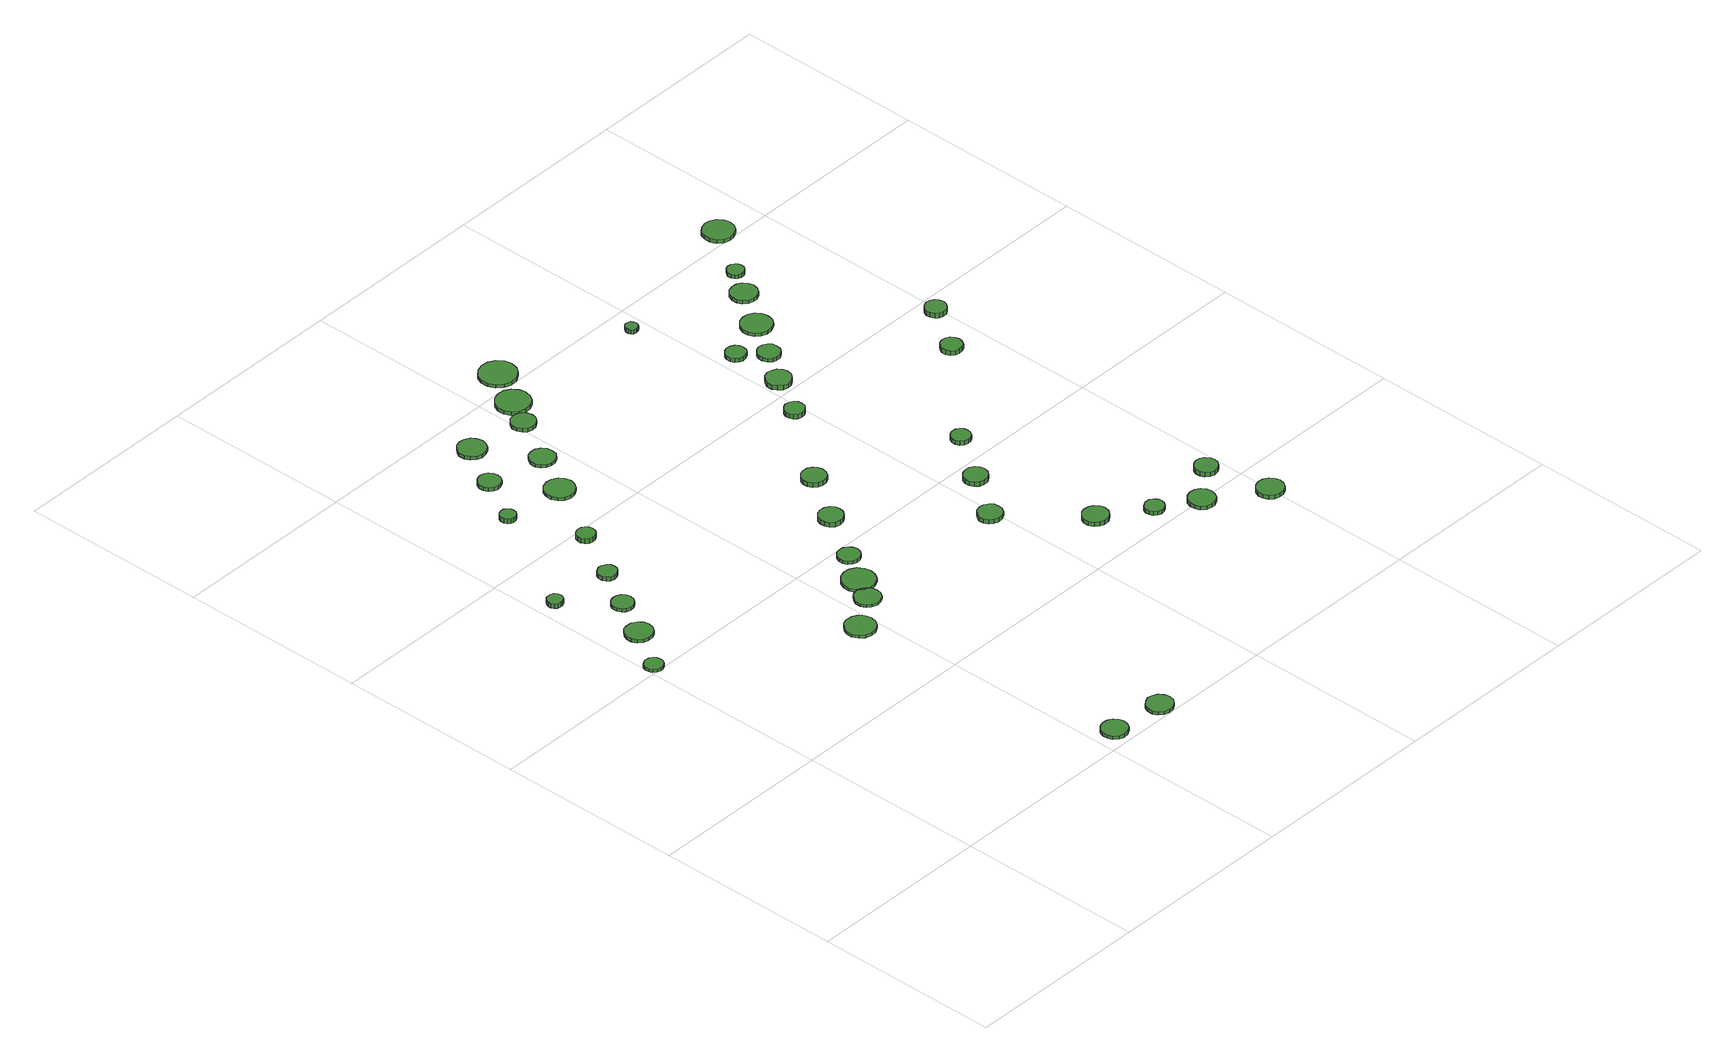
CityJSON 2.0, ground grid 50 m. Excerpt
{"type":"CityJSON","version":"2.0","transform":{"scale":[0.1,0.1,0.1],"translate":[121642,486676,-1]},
"CityObjects":{
"tree1":{"type":"SolitaryVegetationObject","attributes":{"function":"something"},"geometry":[{"type":"MultiSurface","lod":"1","boundaries":[[[0,1,2,3,4,5,6,7,8,9,10,11,12,13,14]],[[15,16,17,18,19,20,21,22,23,24,25,26,27,28,29]],[[0,29,28,1]],[[1,28,27,2]],[[2,27,26,3]],[[3,26,25,4]],[[4,25,24,5]],[[5,24,23,6]],[[6,23,22,7]],[[7,22,21,8]],[[8,21,20,9]],[[9,20,19,10]],[[10,19,18,11]],[[11,18,17,12]],[[12,17,16,13]],[[13,16,15,14]],[[14,15,29,0]]]}]},
"tree2":{"type":"SolitaryVegetationObject","attributes":{"function":"something"},"geometry":[{"type":"MultiSurface","lod":"1","boundaries":[[[30,31,32,33,34,35,36,37,38,39,40,41,42,43,44]],[[45,46,47,48,49,50,51,52,53,54,55,56,57,58,59]],[[30,59,58,31]],[[31,58,57,32]],[[32,57,56,33]],[[33,56,55,34]],[[34,55,54,35]],[[35,54,53,36]],[[36,53,52,37]],[[37,52,51,38]],[[38,51,50,39]],[[39,50,49,40]],[[40,49,48,41]],[[41,48,47,42]],[[42,47,46,43]],[[43,46,45,44]],[[44,45,59,30]]]}]},
"tree3":{"type":"SolitaryVegetationObject","attributes":{"function":"something"},"geometry":[{"type":"MultiSurface","lod":"1","boundaries":[[[60,61,62,63,64,65,66,67,68,69,70,71,72,73,74]],[[75,76,77,78,79,80,81,82,83,84,85,86,87,88,89]],[[60,89,88,61]],[[61,88,87,62]],[[62,87,86,63]],[[63,86,85,64]],[[64,85,84,65]],[[65,84,83,66]],[[66,83,82,67]],[[67,82,81,68]],[[68,81,80,69]],[[69,80,79,70]],[[70,79,78,71]],[[71,78,77,72]],[[72,77,76,73]],[[73,76,75,74]],[[74,75,89,60]]]}]},
"tree4":{"type":"SolitaryVegetationObject","attributes":{"function":"something"},"geometry":[{"type":"MultiSurface","lod":"1","boundaries":[[[90,91,92,93,94,95,96,97,98,99,100,101,102,103,104]],[[105,106,107,108,109,110,111,112,113,114,115,116,117,118,119]],[[90,119,118,91]],[[91,118,117,92]],[[92,117,116,93]],[[93,116,115,94]],[[94,115,114,95]],[[95,114,113,96]],[[96,113,112,97]],[[97,112,111,98]],[[98,111,110,99]],[[99,110,109,100]],[[100,109,108,101]],[[101,108,107,102]],[[102,107,106,103]],[[103,106,105,104]],[[104,105,119,90]]]}]},
"tree5":{"type":"SolitaryVegetationObject","attributes":{"function":"something"},"geometry":[{"type":"MultiSurface","lod":"1","boundaries":[[[120,121,122,123,124,125,126,127,128,129,130,131,132,133,134]],[[135,136,137,138,139,140,141,142,143,144,145,146,147,148,149]],[[120,149,148,121]],[[121,148,147,122]],[[122,147,146,123]],[[123,146,145,124]],[[124,145,144,125]],[[125,144,143,126]],[[126,143,142,127]],[[127,142,141,128]],[[128,141,140,129]],[[129,140,139,130]],[[130,139,138,131]],[[131,138,137,132]],[[132,137,136,133]],[[133,136,135,134]],[[134,135,149,120]]]}]},
"tree6":{"type":"SolitaryVegetationObject","attributes":{"function":"something"},"geometry":[{"type":"MultiSurface","lod":"1","boundaries":[[[150,151,152,153,154,155,156,157,158,159,160,161,162,163,164]],[[165,166,167,168,169,170,171,172,173,174,175,176,177,178,179]],[[150,179,178,151]],[[151,178,177,152]],[[152,177,176,153]],[[153,176,175,154]],[[154,175,174,155]],[[155,174,173,156]],[[156,173,172,157]],[[157,172,171,158]],[[158,171,170,159]],[[159,170,169,160]],[[160,169,168,161]],[[161,168,167,162]],[[162,167,166,163]],[[163,166,165,164]],[[164,165,179,150]]]}]},
"tree7":{"type":"SolitaryVegetationObject","attributes":{"function":"something"},"geometry":[{"type":"MultiSurface","lod":"1","boundaries":[[[180,181,182,183,184,185,186,187,188,189,190,191,192,193,194]],[[195,196,197,198,199,200,201,202,203,204,205,206,207,208,209]],[[180,209,208,181]],[[181,208,207,182]],[[182,207,206,183]],[[183,206,205,184]],[[184,205,204,185]],[[185,204,203,186]],[[186,203,202,187]],[[187,202,201,188]],[[188,201,200,189]],[[189,200,199,190]],[[190,199,198,191]],[[191,198,197,192]],[[192,197,196,193]],[[193,196,195,194]],[[194,195,209,180]]]}]},
"tree8":{"type":"SolitaryVegetationObject","attributes":{"function":"something"},"geometry":[{"type":"MultiSurface","lod":"1","boundaries":[[[210,211,212,213,214,215,216,217,218,219,220,221,222,223,224]],[[225,226,227,228,229,230,231,232,233,234,235,236,237,238,239]],[[210,239,238,211]],[[211,238,237,212]],[[212,237,236,213]],[[213,236,235,214]],[[214,235,234,215]],[[215,234,233,216]],[[216,233,232,217]],[[217,232,231,218]],[[218,231,230,219]],[[219,230,229,220]],[[220,229,228,221]],[[221,228,227,222]],[[222,227,226,223]],[[223,226,225,224]],[[224,225,239,210]]]}]},
"tree9":{"type":"SolitaryVegetationObject","attributes":{"function":"something"},"geometry":[{"type":"MultiSurface","lod":"1","boundaries":[[[240,241,242,243,244,245,246,247,248,249,250,251,252,253,254]],[[255,256,257,258,259,260,261,262,263,264,265,266,267,268,269]],[[240,269,268,241]],[[241,268,267,242]],[[242,267,266,243]],[[243,266,265,244]],[[244,265,264,245]],[[245,264,263,246]],[[246,263,262,247]],[[247,262,261,248]],[[248,261,260,249]],[[249,260,259,250]],[[250,259,258,251]],[[251,258,257,252]],[[252,257,256,253]],[[253,256,255,254]],[[254,255,269,240]]]}]},
"tree10":{"type":"SolitaryVegetationObject","attributes":{"function":"something"},"geometry":[{"type":"MultiSurface","lod":"1","boundaries":[[[270,271,272,273,274,275,276,277,278,279,280,281,282,283,284]],[[285,286,287,288,289,290,291,292,293,294,295,296,297,298,299]],[[270,299,298,271]],[[271,298,297,272]],[[272,297,296,273]],[[273,296,295,274]],[[274,295,294,275]],[[275,294,293,276]],[[276,293,292,277]],[[277,292,291,278]],[[278,291,290,279]],[[279,290,289,280]],[[280,289,288,281]],[[281,288,287,282]],[[282,287,286,283]],[[283,286,285,284]],[[284,285,299,270]]]}]},
"tree11":{"type":"SolitaryVegetationObject","attributes":{"function":"something"},"geometry":[{"type":"MultiSurface","lod":"1","boundaries":[[[300,301,302,303,304,305,306,307,308,309,310,311,312,313,314]],[[315,316,317,318,319,320,321,322,323,324,325,326,327,328,329]],[[300,329,328,301]],[[301,328,327,302]],[[302,327,326,303]],[[303,326,325,304]],[[304,325,324,305]],[[305,324,323,306]],[[306,323,322,307]],[[307,322,321,308]],[[308,321,320,309]],[[309,320,319,310]],[[310,319,318,311]],[[311,318,317,312]],[[312,317,316,313]],[[313,316,315,314]],[[314,315,329,300]]]}]},
"tree12":{"type":"SolitaryVegetationObject","attributes":{"function":"something"},"geometry":[{"type":"MultiSurface","lod":"1","boundaries":[[[330,331,332,333,334,335,336,337,338,339,340,341,342,343,344]],[[345,346,347,348,349,350,351,352,353,354,355,356,357,358,359]],[[330,359,358,331]],[[331,358,357,332]],[[332,357,356,333]],[[333,356,355,334]],[[334,355,354,335]],[[335,354,353,336]],[[336,353,352,337]],[[337,352,351,338]],[[338,351,350,339]],[[339,350,349,340]],[[340,349,348,341]],[[341,348,347,342]],[[342,347,346,343]],[[343,346,345,344]],[[344,345,359,330]]]}]},
"tree13":{"type":"SolitaryVegetationObject","attributes":{"function":"something"},"geometry":[{"type":"MultiSurface","lod":"1","boundaries":[[[360,361,362,363,364,365,366,367,368,369,370,371,372,373,374]],[[375,376,377,378,379,380,381,382,383,384,385,386,387,388,389]],[[360,389,388,361]],[[361,388,387,362]],[[362,387,386,363]],[[363,386,385,364]],[[364,385,384,365]],[[365,384,383,366]],[[366,383,382,367]],[[367,382,381,368]],[[368,381,380,369]],[[369,380,379,370]],[[370,379,378,371]],[[371,378,377,372]],[[372,377,376,373]],[[373,376,375,374]],[[374,375,389,360]]]}]},
"tree14":{"type":"SolitaryVegetationObject","attributes":{"function":"something"},"geometry":[{"type":"MultiSurface","lod":"1","boundaries":[[[390,391,392,393,394,395,396,397,398,399,400,401,402,403,404]],[[405,406,407,408,409,410,411,412,413,414,415,416,417,418,419]],[[390,419,418,391]],[[391,418,417,392]],[[392,417,416,393]],[[393,416,415,394]],[[394,415,414,395]],[[395,414,413,396]],[[396,413,412,397]],[[397,412,411,398]],[[398,411,410,399]],[[399,410,409,400]],[[400,409,408,401]],[[401,408,407,402]],[[402,407,406,403]],[[403,406,405,404]],[[404,405,419,390]]]}]},
"tree15":{"type":"SolitaryVegetationObject","attributes":{"function":"something"},"geometry":[{"type":"MultiSurface","lod":"1","boundaries":[[[420,421,422,423,424,425,426,427,428,429,430,431,432,433,434]],[[435,436,437,438,439,440,441,442,443,444,445,446,447,448,449]],[[420,449,448,421]],[[421,448,447,422]],[[422,447,446,423]],[[423,446,445,424]],[[424,445,444,425]],[[425,444,443,426]],[[426,443,442,427]],[[427,442,441,428]],[[428,441,440,429]],[[429,440,439,430]],[[430,439,438,431]],[[431,438,437,432]],[[432,437,436,433]],[[433,436,435,434]],[[434,435,449,420]]]}]},
"tree16":{"type":"SolitaryVegetationObject","attributes":{"function":"something"},"geometry":[{"type":"MultiSurface","lod":"1","boundaries":[[[450,451,452,453,454,455,456,457,458,459,460,461,462,463,464]],[[465,466,467,468,469,470,471,472,473,474,475,476,477,478,479]],[[450,479,478,451]],[[451,478,477,452]],[[452,477,476,453]],[[453,476,475,454]],[[454,475,474,455]],[[455,474,473,456]],[[456,473,472,457]],[[457,472,471,458]],[[458,471,470,459]],[[459,470,469,460]],[[460,469,468,461]],[[461,468,467,462]],[[462,467,466,463]],[[463,466,465,464]],[[464,465,479,450]]]}]},
"tree17":{"type":"SolitaryVegetationObject","attributes":{"function":"something"},"geometry":[{"type":"MultiSurface","lod":"1","boundaries":[[[480,481,482,483,484,485,486,487,488,489,490,491,492,493,494]],[[495,496,497,498,499,500,501,502,503,504,505,506,507,508,509]],[[480,509,508,481]],[[481,508,507,482]],[[482,507,506,483]],[[483,506,505,484]],[[484,505,504,485]],[[485,504,503,486]],[[486,503,502,487]],[[487,502,501,488]],[[488,501,500,489]],[[489,500,499,490]],[[490,499,498,491]],[[491,498,497,492]],[[492,497,496,493]],[[493,496,495,494]],[[494,495,509,480]]]}]},
"tree18":{"type":"SolitaryVegetationObject","attributes":{"function":"something"},"geometry":[{"type":"MultiSurface","lod":"1","boundaries":[[[510,511,512,513,514,515,516,517,518,519,520,521,522,523,524]],[[525,526,527,528,529,530,531,532,533,534,535,536,537,538,539]],[[510,539,538,511]],[[511,538,537,512]],[[512,537,536,513]],[[513,536,535,514]],[[514,535,534,515]],[[515,534,533,516]],[[516,533,532,517]],[[517,532,531,518]],[[518,531,530,519]],[[519,530,529,520]],[[520,529,528,521]],[[521,528,527,522]],[[522,527,526,523]],[[523,526,525,524]],[[524,525,539,510]]]}]},
"tree19":{"type":"SolitaryVegetationObject","attributes":{"function":"something"},"geometry":[{"type":"MultiSurface","lod":"1","boundaries":[[[540,541,542,543,544,545,546,547,548,549,550,551,552,553,554]],[[555,556,557,558,559,560,561,562,563,564,565,566,567,568,569]],[[540,569,568,541]],[[541,568,567,542]],[[542,567,566,543]],[[543,566,565,544]],[[544,565,564,545]],[[545,564,563,546]],[[546,563,562,547]],[[547,562,561,548]],[[548,561,560,549]],[[549,560,559,550]],[[550,559,558,551]],[[551,558,557,552]],[[552,557,556,553]],[[553,556,555,554]],[[554,555,569,540]]]}]},
"tree20":{"type":"SolitaryVegetationObject","attributes":{"function":"something"},"geometry":[{"type":"MultiSurface","lod":"1","boundaries":[[[570,571,572,573,574,575,576,577,578,579,580,581,582,583,584]],[[585,586,587,588,589,590,591,592,593,594,595,596,597,598,599]],[[570,599,598,571]],[[571,598,597,572]],[[572,597,596,573]],[[573,596,595,574]],[[574,595,594,575]],[[575,594,593,576]],[[576,593,592,577]],[[577,592,591,578]],[[578,591,590,579]],[[579,590,589,580]],[[580,589,588,581]],[[581,588,587,582]],[[582,587,586,583]],[[583,586,585,584]],[[584,585,599,570]]]}]},
"tree21":{"type":"SolitaryVegetationObject","attributes":{"function":"something"},"geometry":[{"type":"MultiSurface","lod":"1","boundaries":[[[600,601,602,603,604,605,606,607,608,609,610,611,612,613,614]],[[615,616,617,618,619,620,621,622,623,624,625,626,627,628,629]],[[600,629,628,601]],[[601,628,627,602]],[[602,627,626,603]],[[603,626,625,604]],[[604,625,624,605]],[[605,624,623,606]],[[606,623,622,607]],[[607,622,621,608]],[[608,621,620,609]],[[609,620,619,610]],[[610,619,618,611]],[[611,618,617,612]],[[612,617,616,613]],[[613,616,615,614]],[[614,615,629,600]]]}]},
"tree22":{"type":"SolitaryVegetationObject","attributes":{"function":"something"},"geometry":[{"type":"MultiSurface","lod":"1","boundaries":[[[630,631,632,633,634,635,636,637,638,639,640,641,642,643,644]],[[645,646,647,648,649,650,651,652,653,654,655,656,657,658,659]],[[630,659,658,631]],[[631,658,657,632]],[[632,657,656,633]],[[633,656,655,634]],[[634,655,654,635]],[[635,654,653,636]],[[636,653,652,637]],[[637,652,651,638]],[[638,651,650,639]],[[639,650,649,640]],[[640,649,648,641]],[[641,648,647,642]],[[642,647,646,643]],[[643,646,645,644]],[[644,645,659,630]]]}]},
"tree23":{"type":"SolitaryVegetationObject","attributes":{"function":"something"},"geometry":[{"type":"MultiSurface","lod":"1","boundaries":[[[660,661,662,663,664,665,666,667,668,669,670,671,672,673,674]],[[675,676,677,678,679,680,681,682,683,684,685,686,687,688,689]],[[660,689,688,661]],[[661,688,687,662]],[[662,687,686,663]],[[663,686,685,664]],[[664,685,684,665]],[[665,684,683,666]],[[666,683,682,667]],[[667,682,681,668]],[[668,681,680,669]],[[669,680,679,670]],[[670,679,678,671]],[[671,678,677,672]],[[672,677,676,673]],[[673,676,675,674]],[[674,675,689,660]]]}]},
"tree24":{"type":"SolitaryVegetationObject","attributes":{"function":"something"},"geometry":[{"type":"MultiSurface","lod":"1","boundaries":[[[690,691,692,693,694,695,696,697,698,699,700,701,702,703,704]],[[705,706,707,708,709,710,711,712,713,714,715,716,717,718,719]],[[690,719,718,691]],[[691,718,717,692]],[[692,717,716,693]],[[693,716,715,694]],[[694,715,714,695]],[[695,714,713,696]],[[696,713,712,697]],[[697,712,711,698]],[[698,711,710,699]],[[699,710,709,700]],[[700,709,708,701]],[[701,708,707,702]],[[702,707,706,703]],[[703,706,705,704]],[[704,705,719,690]]]}]},
"tree25":{"type":"SolitaryVegetationObject","attributes":{"function":"something"},"geometry":[{"type":"MultiSurface","lod":"1","boundaries":[[[720,721,722,723,724,725,726,727,728,729,730,731,732,733,734]],[[735,736,737,738,739,740,741,742,743,744,745,746,747,748,749]],[[720,749,748,721]],[[721,748,747,722]],[[722,747,746,723]],[[723,746,745,724]],[[724,745,744,725]],[[725,744,743,726]],[[726,743,742,727]],[[727,742,741,728]],[[728,741,740,729]],[[729,740,739,730]],[[730,739,738,731]],[[731,738,737,732]],[[732,737,736,733]],[[733,736,735,734]],[[734,735,749,720]]]}]},
"tree26":{"type":"SolitaryVegetationObject","attributes":{"function":"something"},"geometry":[{"type":"MultiSurface","lod":"1","boundaries":[[[750,751,752,753,754,755,756,757,758,759,760,761,762,763,764]],[[765,766,767,768,769,770,771,772,773,774,775,776,777,778,779]],[[750,779,778,751]],[[751,778,777,752]],[[752,777,776,753]],[[753,776,775,754]],[[754,775,774,755]],[[755,774,773,756]],[[756,773,772,757]],[[757,772,771,758]],[[758,771,770,759]],[[759,770,769,760]],[[760,769,768,761]],[[761,768,767,762]],[[762,767,766,763]],[[763,766,765,764]],[[764,765,779,750]]]}]},
"tree27":{"type":"SolitaryVegetationObject","attributes":{"function":"something"},"geometry":[{"type":"MultiSurface","lod":"1","boundaries":[[[780,781,782,783,784,785,786,787,788,789,790,791,792,793,794]],[[795,796,797,798,799,800,801,802,803,804,805,806,807,808,809]],[[780,809,808,781]],[[781,808,807,782]],[[782,807,806,783]],[[783,806,805,784]],[[784,805,804,785]],[[785,804,803,786]],[[786,803,802,787]],[[787,802,801,788]],[[788,801,800,789]],[[789,800,799,790]],[[790,799,798,791]],[[791,798,797,792]],[[792,797,796,793]],[[793,796,795,794]],[[794,795,809,780]]]}]},
"tree28":{"type":"SolitaryVegetationObject","attributes":{"function":"something"},"geometry":[{"type":"MultiSurface","lod":"1","boundaries":[[[810,811,812,813,814,815,816,817,818,819,820,821,822,823,824]],[[825,826,827,828,829,830,831,832,833,834,835,836,837,838,839]],[[810,839,838,811]],[[811,838,837,812]],[[812,837,836,813]],[[813,836,835,814]],[[814,835,834,815]],[[815,834,833,816]],[[816,833,832,817]],[[817,832,831,818]],[[818,831,830,819]],[[819,830,829,820]],[[820,829,828,821]],[[821,828,827,822]],[[822,827,826,823]],[[823,826,825,824]],[[824,825,839,810]]]}]},
"tree29":{"type":"SolitaryVegetationObject","attributes":{"function":"something"},"geometry":[{"type":"MultiSurface","lod":"1","boundaries":[[[840,841,842,843,844,845,846,847,848,849,850,851,852,853,854]],[[855,856,857,858,859,860,861,862,863,864,865,866,867,868,869]],[[840,869,868,841]],[[841,868,867,842]],[[842,867,866,843]],[[843,866,865,844]],[[844,865,864,845]],[[845,864,863,846]],[[846,863,862,847]],[[847,862,861,848]],[[848,861,860,849]],[[849,860,859,850]],[[850,859,858,851]],[[851,858,857,852]],[[852,857,856,853]],[[853,856,855,854]],[[854,855,869,840]]]}]},
"tree30":{"type":"SolitaryVegetationObject","attributes":{"function":"something"},"geometry":[{"type":"MultiSurface","lod":"1","boundaries":[[[870,871,872,873,874,875,876,877,878,879,880,881,882,883,884]],[[885,886,887,888,889,890,891,892,893,894,895,896,897,898,899]],[[870,899,898,871]],[[871,898,897,872]],[[872,897,896,873]],[[873,896,895,874]],[[874,895,894,875]],[[875,894,893,876]],[[876,893,892,877]],[[877,892,891,878]],[[878,891,890,879]],[[879,890,889,880]],[[880,889,888,881]],[[881,888,887,882]],[[882,887,886,883]],[[883,886,885,884]],[[884,885,899,870]]]}]},
"tree31":{"type":"SolitaryVegetationObject","attributes":{"function":"something"},"geometry":[{"type":"MultiSurface","lod":"1","boundaries":[[[900,901,902,903,904,905,906,907,908,909,910,911,912,913,914]],[[915,916,917,918,919,920,921,922,923,924,925,926,927,928,929]],[[900,929,928,901]],[[901,928,927,902]],[[902,927,926,903]],[[903,926,925,904]],[[904,925,924,905]],[[905,924,923,906]],[[906,923,922,907]],[[907,922,921,908]],[[908,921,920,909]],[[909,920,919,910]],[[910,919,918,911]],[[911,918,917,912]],[[912,917,916,913]],[[913,916,915,914]],[[914,915,929,900]]]}]},
"tree32":{"type":"SolitaryVegetationObject","attributes":{"function":"something"},"geometry":[{"type":"MultiSurface","lod":"1","boundaries":[[[930,931,932,933,934,935,936,937,938,939,940,941,942,943,944]],[[945,946,947,948,949,950,951,952,953,954,955,956,957,958,959]],[[930,959,958,931]],[[931,958,957,932]],[[932,957,956,933]],[[933,956,955,934]],[[934,955,954,935]],[[935,954,953,936]],[[936,953,952,937]],[[937,952,951,938]],[[938,951,950,939]],[[939,950,949,940]],[[940,949,948,941]],[[941,948,947,942]],[[942,947,946,943]],[[943,946,945,944]],[[944,945,959,930]]]}]},
"tree33":{"type":"SolitaryVegetationObject","attributes":{"function":"something"},"geometry":[{"type":"MultiSurface","lod":"1","boundaries":[[[960,961,962,963,964,965,966,967,968,969,970,971,972,973,974]],[[975,976,977,978,979,980,981,982,983,984,985,986,987,988,989]],[[960,989,988,961]],[[961,988,987,962]],[[962,987,986,963]],[[963,986,985,964]],[[964,985,984,965]],[[965,984,983,966]],[[966,983,982,967]],[[967,982,981,968]],[[968,981,980,969]],[[969,980,979,970]],[[970,979,978,971]],[[971,978,977,972]],[[972,977,976,973]],[[973,976,975,974]],[[974,975,989,960]]]}]},
"tree34":{"type":"SolitaryVegetationObject","attributes":{"function":"something"},"geometry":[{"type":"MultiSurface","lod":"1","boundaries":[[[990,991,992,993,994,995,996,997,998,999,1000,1001,1002,1003,1004]],[[1005,1006,1007,1008,1009,1010,1011,1012,1013,1014,1015,1016,1017,1018,1019]],[[990,1019,1018,991]],[[991,1018,1017,992]],[[992,1017,1016,993]],[[993,1016,1015,994]],[[994,1015,1014,995]],[[995,1014,1013,996]],[[996,1013,1012,997]],[[997,1012,1011,998]],[[998,1011,1010,999]],[[999,1010,1009,1000]],[[1000,1009,1008,1001]],[[1001,1008,1007,1002]],[[1002,1007,1006,1003]],[[1003,1006,1005,1004]],[[1004,1005,1019,990]]]}]},
"tree35":{"type":"SolitaryVegetationObject","attributes":{"function":"something"},"geometry":[{"type":"MultiSurface","lod":"1","boundaries":[[[1020,1021,1022,1023,1024,1025,1026,1027,1028,1029,1030,1031,1032,1033,1034]],[[1035,1036,1037,1038,1039,1040,1041,1042,1043,1044,1045,1046,1047,1048,1049]],[[1020,1049,1048,1021]],[[1021,1048,1047,1022]],[[1022,1047,1046,1023]],[[1023,1046,1045,1024]],[[1024,1045,1044,1025]],[[1025,1044,1043,1026]],[[1026,1043,1042,1027]],[[1027,1042,1041,1028]],[[1028,1041,1040,1029]],[[1029,1040,1039,1030]],[[1030,1039,1038,1031]],[[1031,1038,1037,1032]],[[1032,1037,1036,1033]],[[1033,1036,1035,1034]],[[1034,1035,1049,1020]]]}]},
"tree36":{"type":"SolitaryVegetationObject","attributes":{"function":"something"},"geometry":[{"type":"MultiSurface","lod":"1","boundaries":[[[1050,1051,1052,1053,1054,1055,1056,1057,1058,1059,1060,1061,1062,1063,1064]],[[1065,1066,1067,1068,1069,1070,1071,1072,1073,1074,1075,1076,1077,1078,1079]],[[1050,1079,1078,1051]],[[1051,1078,1077,1052]],[[1052,1077,1076,1053]],[[1053,1076,1075,1054]],[[1054,1075,1074,1055]],[[1055,1074,1073,1056]],[[1056,1073,1072,1057]],[[1057,1072,1071,1058]],[[1058,1071,1070,1059]],[[1059,1070,1069,1060]],[[1060,1069,1068,1061]],[[1061,1068,1067,1062]],[[1062,1067,1066,1063]],[[1063,1066,1065,1064]],[[1064,1065,1079,1050]]]}]},
"tree37":{"type":"SolitaryVegetationObject","attributes":{"function":"something"},"geometry":[{"type":"MultiSurface","lod":"1","boundaries":[[[1080,1081,1082,1083,1084,1085,1086,1087,1088,1089,1090,1091,1092,1093,1094]],[[1095,1096,1097,1098,1099,1100,1101,1102,1103,1104,1105,1106,1107,1108,1109]],[[1080,1109,1108,1081]],[[1081,1108,1107,1082]],[[1082,1107,1106,1083]],[[1083,1106,1105,1084]],[[1084,1105,1104,1085]],[[1085,1104,1103,1086]],[[1086,1103,1102,1087]],[[1087,1102,1101,1088]],[[1088,1101,1100,1089]],[[1089,1100,1099,1090]],[[1090,1099,1098,1091]],[[1091,1098,1097,1092]],[[1092,1097,1096,1093]],[[1093,1096,1095,1094]],[[1094,1095,1109,1080]]]}]},
"tree38":{"type":"SolitaryVegetationObject","attributes":{"function":"something"},"geometry":[{"type":"MultiSurface","lod":"1","boundaries":[[[1110,1111,1112,1113,1114,1115,1116,1117,1118,1119,1120,1121,1122,1123,1124]],[[1125,1126,1127,1128,1129,1130,1131,1132,1133,1134,1135,1136,1137,1138,1139]],[[1110,1139,1138,1111]],[[1111,1138,1137,1112]],[[1112,1137,1136,1113]],[[1113,1136,1135,1114]],[[1114,1135,1134,1115]],[[1115,1134,1133,1116]],[[1116,1133,1132,1117]],[[1117,1132,1131,1118]],[[1118,1131,1130,1119]],[[1119,1130,1129,1120]],[[1120,1129,1128,1121]],[[1121,1128,1127,1122]],[[1122,1127,1126,1123]],[[1123,1126,1125,1124]],[[1124,1125,1139,1110]]]}]},
"tree39":{"type":"SolitaryVegetationObject","attributes":{"function":"something"},"geometry":[{"type":"MultiSurface","lod":"1","boundaries":[[[1140,1141,1142,1143,1144,1145,1146,1147,1148,1149,1150,1151,1152,1153,1154]],[[1155,1156,1157,1158,1159,1160,1161,1162,1163,1164,1165,1166,1167,1168,1169]],[[1140,1169,1168,1141]],[[1141,1168,1167,1142]],[[1142,1167,1166,1143]],[[1143,1166,1165,1144]],[[1144,1165,1164,1145]],[[1145,1164,1163,1146]],[[1146,1163,1162,1147]],[[1147,1162,1161,1148]],[[1148,1161,1160,1149]],[[1149,1160,1159,1150]],[[1150,1159,1158,1151]],[[1151,1158,1157,1152]],[[1152,1157,1156,1153]],[[1153,1156,1155,1154]],[[1154,1155,1169,1140]]]}]},
"tree40":{"type":"SolitaryVegetationObject","attributes":{"function":"something"},"geometry":[{"type":"MultiSurface","lod":"1","boundaries":[[[1170,1171,1172,1173,1174,1175,1176,1177,1178,1179,1180,1181,1182,1183,1184]],[[1185,1186,1187,1188,1189,1190,1191,1192,1193,1194,1195,1196,1197,1198,1199]],[[1170,1199,1198,1171]],[[1171,1198,1197,1172]],[[1172,1197,1196,1173]],[[1173,1196,1195,1174]],[[1174,1195,1194,1175]],[[1175,1194,1193,1176]],[[1176,1193,1192,1177]],[[1177,1192,1191,1178]],[[1178,1191,1190,1179]],[[1179,1190,1189,1180]],[[1180,1189,1188,1181]],[[1181,1188,1187,1182]],[[1182,1187,1186,1183]],[[1183,1186,1185,1184]],[[1184,1185,1199,1170]]]}]},
"tree41":{"type":"SolitaryVegetationObject","attributes":{"function":"something"},"geometry":[{"type":"MultiSurface","lod":"1","boundaries":[[[1200,1201,1202,1203,1204,1205,1206,1207,1208,1209,1210,1211,1212,1213,1214]],[[1215,1216,1217,1218,1219,1220,1221,1222,1223,1224,1225,1226,1227,1228,1229]],[[1200,1229,1228,1201]],[[1201,1228,1227,1202]],[[1202,1227,1226,1203]],[[1203,1226,1225,1204]],[[1204,1225,1224,1205]],[[1205,1224,1223,1206]],[[1206,1223,1222,1207]],[[1207,1222,1221,1208]],[[1208,1221,1220,1209]],[[1209,1220,1219,1210]],[[1210,1219,1218,1211]],[[1211,1218,1217,1212]],[[1212,1217,1216,1213]],[[1213,1216,1215,1214]],[[1214,1215,1229,1200]]]}]}
},
"vertices":[
[48,1019,15],[46,1029,15],[40,1037,15],[31,1042,15],[21,1044,15],[12,1040,15],[4,1034,15],[0,1024,15],[0,1014,15],[4,1005,15],[12,998,15],[21,995,15],[31,996,15],[40,1001,15],[46,1009,15],[46,1009,7],[40,1001,7],[31,996,7],[21,995,7],[12,998,7],[4,1005,7],[0,1014,7],[0,1024,7],[4,1034,7],[12,1040,7],[21,1044,7],[31,1042,7],[40,1037,7],[46,1029,7],[48,1019,7],
[130,1129,16],[127,1143,16],[118,1155,16],[105,1163,16],[90,1164,16],[76,1160,16],[65,1150,16],[59,1136,16],[59,1122,16],[65,1108,16],[76,1098,16],[90,1094,16],[105,1095,16],[118,1103,16],[127,1115,16],[127,1115,7],[118,1103,7],[105,1095,7],[90,1094,7],[76,1098,7],[65,1108,7],[59,1122,7],[59,1136,7],[65,1150,7],[76,1160,7],[90,1164,7],[105,1163,7],[118,1155,7],[127,1143,7],[130,1129,7],
[70,1354,21],[69,1362,21],[64,1369,21],[56,1373,21],[48,1374,21],[40,1372,21],[34,1366,21],[30,1358,21],[30,1350,21],[34,1342,21],[40,1336,21],[48,1334,21],[56,1335,21],[64,1339,21],[69,1346,21],[69,1346,8],[64,1339,8],[56,1335,8],[48,1334,8],[40,1336,8],[34,1342,8],[30,1350,8],[30,1358,8],[34,1366,8],[40,1372,8],[48,1374,8],[56,1373,8],[64,1369,8],[69,1362,8],[70,1354,8],
[180,1232,17],[177,1244,17],[170,1253,17],[160,1259,17],[148,1260,17],[137,1256,17],[129,1249,17],[124,1238,17],[124,1226,17],[129,1215,17],[137,1208,17],[148,1204,17],[160,1205,17],[170,1211,17],[177,1221,17],[177,1221,8],[170,1211,8],[160,1205,8],[148,1204,8],[137,1208,8],[129,1215,8],[124,1226,8],[124,1238,8],[129,1249,8],[137,1256,8],[148,1260,8],[160,1259,8],[170,1253,8],[177,1244,8],[180,1232,8],
[593,49,17],[590,63,17],[582,74,17],[569,81,17],[555,82,17],[542,78,17],[531,69,17],[526,56,17],[526,42,17],[531,29,17],[542,19,17],[555,15,17],[569,17,17],[582,24,17],[590,35,17],[590,35,8],[582,24,8],[569,17,8],[555,15,8],[542,19,8],[531,29,8],[526,42,8],[526,56,8],[531,69,8],[542,78,8],[555,82,8],[569,81,8],[582,74,8],[590,63,8],[593,49,8],
[236,1334,23],[234,1344,23],[228,1352,23],[219,1357,23],[209,1359,23],[199,1355,23],[191,1349,23],[187,1339,23],[187,1329,23],[191,1320,23],[199,1313,23],[209,1309,23],[219,1311,23],[228,1316,23],[234,1324,23],[234,1324,11],[228,1316,11],[219,1311,11],[209,1309,11],[199,1313,11],[191,1320,11],[187,1329,11],[187,1339,11],[191,1349,11],[199,1355,11],[209,1359,11],[219,1357,11],[228,1352,11],[234,1344,11],[236,1334,11],
[496,757,17],[492,773,17],[483,787,17],[468,795,17],[452,797,17],[436,792,17],[424,780,17],[417,765,17],[417,749,17],[424,734,17],[436,723,17],[452,718,17],[468,719,17],[483,728,17],[492,741,17],[492,741,9],[483,728,9],[468,719,9],[452,718,9],[436,723,9],[424,734,9],[417,749,9],[417,765,9],[424,780,9],[436,792,9],[452,797,9],[468,795,9],[483,787,9],[492,773,9],[496,757,9],
[736,34,17],[733,48,17],[724,60,17],[712,67,17],[698,69,17],[684,64,17],[673,55,17],[667,42,17],[667,27,17],[673,14,17],[684,5,17],[698,0,17],[712,2,17],[724,9,17],[733,20,17],[733,20,8],[724,9,8],[712,2,8],[698,0,8],[684,5,8],[673,14,8],[667,27,8],[667,42,8],[673,55,8],[684,64,8],[698,69,8],[712,67,8],[724,60,8],[733,48,8],[736,34,8],
[243,1658,20],[241,1666,20],[236,1673,20],[229,1678,20],[220,1678,20],[212,1676,20],[206,1670,20],[202,1662,20],[202,1653,20],[206,1646,20],[212,1640,20],[220,1637,20],[229,1638,20],[236,1642,20],[241,1649,20],[241,1649,7],[236,1642,7],[229,1638,7],[220,1637,7],[212,1640,7],[206,1646,7],[202,1653,7],[202,1662,7],[206,1670,7],[212,1676,7],[220,1678,7],[229,1678,7],[236,1673,7],[241,1666,7],[243,1658,7],
[309,1468,25],[307,1478,25],[301,1486,25],[292,1491,25],[282,1492,25],[272,1489,25],[265,1482,25],[261,1473,25],[261,1463,25],[265,1454,25],[272,1447,25],[282,1444,25],[292,1445,25],[301,1450,25],[307,1458,25],[307,1458,12],[301,1450,12],[292,1445,12],[282,1444,12],[272,1447,12],[265,1454,12],[261,1463,12],[261,1473,12],[265,1482,12],[272,1489,12],[282,1492,12],[292,1491,12],[301,1486,12],[307,1478,12],[309,1468,12],
[587,822,15],[584,836,15],[576,847,15],[564,855,15],[550,856,15],[536,852,15],[526,842,15],[520,829,15],[520,815,15],[526,802,15],[536,793,15],[550,788,15],[564,790,15],[576,797,15],[584,808,15],[584,808,8],[576,797,8],[564,790,8],[550,788,8],[536,793,8],[526,802,8],[520,815,8],[520,829,8],[526,842,8],[536,852,8],[550,856,8],[564,855,8],[576,847,8],[584,836,8],[587,822,8],
[323,1780,17],[320,1792,17],[313,1802,17],[302,1808,17],[290,1809,17],[279,1805,17],[269,1797,17],[264,1786,17],[264,1773,17],[269,1762,17],[279,1754,17],[290,1750,17],[302,1752,17],[313,1758,17],[320,1768,17],[320,1768,7],[313,1758,7],[302,1752,7],[290,1750,7],[279,1754,7],[269,1762,7],[264,1773,7],[264,1786,7],[269,1797,7],[279,1805,7],[290,1809,7],[302,1808,7],[313,1802,7],[320,1792,7],[323,1780,7],
[632,883,16],[628,900,16],[618,915,16],[602,924,16],[585,926,16],[568,920,16],[554,908,16],[547,892,16],[547,874,16],[554,858,16],[568,846,16],[585,840,16],[602,842,16],[618,851,16],[628,866,16],[628,866,8],[618,851,8],[602,842,8],[585,840,8],[568,846,8],[554,858,8],[547,874,8],[547,892,8],[554,908,8],[568,920,8],[585,926,8],[602,924,8],[618,915,8],[628,900,8],[632,883,8],
[422,1639,16],[418,1655,16],[409,1668,16],[394,1676,16],[378,1678,16],[363,1673,16],[351,1662,16],[344,1647,16],[344,1631,16],[351,1616,16],[363,1605,16],[378,1600,16],[394,1602,16],[409,1610,16],[418,1623,16],[418,1623,8],[409,1610,8],[394,1602,8],[378,1600,8],[363,1605,8],[351,1616,8],[344,1631,8],[344,1647,8],[351,1662,8],[363,1673,8],[378,1678,8],[394,1676,8],[409,1668,8],[418,1655,8],[422,1639,8],
[399,1897,16],[395,1912,16],[387,1924,16],[373,1932,16],[358,1933,16],[344,1929,16],[333,1918,16],[327,1905,16],[327,1890,16],[333,1876,16],[344,1866,16],[358,1861,16],[373,1863,16],[387,1870,16],[395,1882,16],[395,1882,6],[387,1870,6],[373,1863,6],[358,1861,6],[344,1866,6],[333,1876,6],[327,1890,6],[327,1905,6],[333,1918,6],[344,1929,6],[358,1933,6],[373,1932,6],[387,1924,6],[395,1912,6],[399,1897,6],
[673,963,17],[670,974,17],[663,984,17],[653,990,17],[641,991,17],[630,988,17],[621,980,17],[616,969,17],[616,957,17],[621,946,17],[630,938,17],[641,934,17],[653,936,17],[663,942,17],[670,951,17],[670,951,8],[663,942,8],[653,936,8],[641,934,8],[630,938,8],[621,946,8],[616,957,8],[616,969,8],[621,980,8],[630,988,8],[641,991,8],[653,990,8],[663,984,8],[670,974,8],[673,963,8],
[480,1752,15],[478,1765,15],[469,1777,15],[457,1784,15],[444,1785,15],[430,1781,15],[420,1771,15],[414,1759,15],[414,1745,15],[420,1732,15],[430,1723,15],[444,1719,15],[457,1720,15],[469,1727,15],[478,1738,15],[478,1738,7],[469,1727,7],[457,1720,7],[444,1719,7],[430,1723,7],[420,1732,7],[414,1745,7],[414,1759,7],[420,1771,7],[430,1781,7],[444,1785,7],[457,1784,7],[469,1777,7],[478,1765,7],[480,1752,7],
[757,1094,21],[755,1106,21],[747,1117,21],[736,1123,21],[723,1125,21],[710,1121,21],[700,1112,21],[695,1100,21],[695,1087,21],[700,1075,21],[710,1066,21],[723,1062,21],[736,1064,21],[747,1070,21],[755,1081,21],[755,1081,8],[747,1070,8],[736,1064,8],[723,1062,8],[710,1066,8],[700,1075,8],[695,1087,8],[695,1100,8],[700,1112,8],[710,1121,8],[723,1125,8],[736,1123,8],[747,1117,8],[755,1106,8],[757,1094,8],
[552,1877,16],[549,1890,16],[541,1901,16],[530,1907,16],[517,1909,16],[504,1905,16],[495,1896,16],[489,1884,16],[489,1871,16],[495,1859,16],[504,1850,16],[517,1846,16],[530,1847,16],[541,1854,16],[549,1864,16],[549,1864,6],[541,1854,6],[530,1847,6],[517,1846,6],[504,1850,6],[495,1859,6],[489,1871,6],[489,1884,6],[495,1896,6],[504,1905,6],[517,1909,6],[530,1907,6],[541,1901,6],[549,1890,6],[552,1877,6],
[606,1947,17],[602,1965,17],[591,1980,17],[575,1989,17],[557,1991,17],[539,1985,17],[526,1973,17],[518,1956,17],[518,1938,17],[526,1921,17],[539,1909,17],[557,1903,17],[575,1905,17],[591,1914,17],[602,1929,17],[602,1929,6],[591,1914,6],[575,1905,6],[557,1903,6],[539,1909,6],[526,1921,6],[518,1938,6],[518,1956,6],[526,1973,6],[539,1985,6],[557,1991,6],[575,1989,6],[591,1980,6],[602,1965,6],[606,1947,6],
[838,1220,28],[835,1233,28],[828,1243,28],[816,1250,28],[803,1251,28],[791,1247,28],[781,1238,28],[776,1226,28],[776,1213,28],[781,1201,28],[791,1193,28],[803,1189,28],[816,1190,28],[828,1196,28],[835,1207,28],[835,1207,15],[828,1196,15],[816,1190,15],[803,1189,15],[791,1193,15],[781,1201,15],[776,1213,15],[776,1226,15],[781,1238,15],[791,1247,15],[803,1251,15],[816,1250,15],[828,1243,15],[835,1233,15],[838,1220,15],
[1016,826,19],[1014,839,19],[1006,849,19],[995,856,19],[982,857,19],[969,853,19],[960,844,19],[954,832,19],[954,819,19],[960,807,19],[969,799,19],[982,795,19],[995,796,19],[1006,802,19],[1014,813,19],[1014,813,7],[1006,802,7],[995,796,7],[982,795,7],[969,799,7],[960,807,7],[954,819,7],[954,832,7],[960,844,7],[969,853,7],[982,857,7],[995,856,7],[1006,849,7],[1014,839,7],[1016,826,7],
[668,2048,15],[664,2067,15],[652,2083,15],[635,2093,15],[615,2095,15],[596,2089,15],[581,2076,15],[573,2058,15],[573,2038,15],[581,2020,15],[596,2006,15],[615,2000,15],[635,2002,15],[652,2012,15],[664,2028,15],[664,2028,6],[652,2012,6],[635,2002,6],[615,2000,6],[596,2006,6],[581,2020,6],[573,2038,6],[573,2058,6],[581,2076,6],[596,2089,6],[615,2095,6],[635,2093,6],[652,2083,6],[664,2067,6],[668,2048,6],
[1178,637,19],[1175,650,19],[1167,662,19],[1155,668,19],[1141,670,19],[1128,666,19],[1118,656,19],[1112,644,19],[1112,630,19],[1118,617,19],[1128,608,19],[1141,604,19],[1155,605,19],[1167,612,19],[1175,623,19],[1175,623,7],[1167,612,7],[1155,605,7],[1141,604,7],[1128,608,7],[1118,617,7],[1112,630,7],[1112,644,7],[1118,656,7],[1128,666,7],[1141,670,7],[1155,668,7],[1167,662,7],[1175,650,7],[1178,637,7],
[1101,948,20],[1098,960,20],[1091,970,20],[1080,977,20],[1067,978,20],[1055,974,20],[1046,966,20],[1040,954,20],[1040,941,20],[1046,930,20],[1055,921,20],[1067,917,20],[1080,919,20],[1091,925,20],[1098,935,20],[1098,935,7],[1091,925,7],[1080,919,7],[1067,917,7],[1055,921,7],[1046,930,7],[1040,941,7],[1040,954,7],[1046,966,7],[1055,974,7],[1067,978,7],[1080,977,7],[1091,970,7],[1098,960,7],[1101,948,7],
[994,1427,30],[992,1437,30],[985,1446,30],[976,1451,30],[965,1453,30],[955,1449,30],[947,1442,30],[943,1432,30],[943,1421,30],[947,1412,30],[955,1404,30],[965,1401,30],[976,1402,30],[985,1408,30],[992,1416,30],[992,1416,17],[985,1408,17],[976,1402,17],[965,1401,17],[955,1404,17],[947,1412,17],[943,1421,17],[943,1432,17],[947,1442,17],[955,1449,17],[965,1453,17],[976,1451,17],[985,1446,17],[992,1437,17],[994,1427,17],
[1288,557,19],[1285,567,19],[1279,576,19],[1270,581,19],[1260,582,19],[1250,579,19],[1242,572,19],[1238,562,19],[1238,552,19],[1242,542,19],[1250,535,19],[1260,532,19],[1270,533,19],[1279,538,19],[1285,547,19],[1285,547,8],[1279,538,8],[1270,533,8],[1260,532,8],[1250,535,8],[1242,542,8],[1238,552,8],[1238,562,8],[1242,572,8],[1250,579,8],[1260,582,8],[1270,581,8],[1279,576,8],[1285,567,8],[1288,557,8],
[1183,1074,23],[1181,1084,23],[1175,1092,23],[1166,1098,23],[1156,1099,23],[1146,1096,23],[1138,1089,23],[1134,1079,23],[1134,1069,23],[1138,1059,23],[1146,1052,23],[1156,1049,23],[1166,1050,23],[1175,1055,23],[1181,1064,23],[1181,1064,11],[1175,1055,11],[1166,1050,11],[1156,1049,11],[1146,1052,11],[1138,1059,11],[1134,1069,11],[1134,1079,11],[1138,1089,11],[1146,1096,11],[1156,1099,11],[1166,1098,11],[1175,1092,11],[1181,1084,11],[1183,1074,11],
[1073,1542,21],[1070,1555,21],[1062,1567,21],[1050,1573,21],[1037,1575,21],[1024,1571,21],[1014,1561,21],[1008,1549,21],[1008,1535,21],[1014,1523,21],[1024,1513,21],[1037,1509,21],[1050,1511,21],[1062,1518,21],[1070,1529,21],[1070,1529,8],[1062,1518,8],[1050,1511,8],[1037,1509,8],[1024,1513,8],[1014,1523,8],[1008,1535,8],[1008,1549,8],[1014,1561,8],[1024,1571,8],[1037,1575,8],[1050,1573,8],[1062,1567,8],[1070,1555,8],[1073,1542,8],
[1394,495,19],[1391,509,19],[1383,521,19],[1370,528,19],[1356,530,19],[1342,525,19],[1331,516,19],[1326,502,19],[1326,488,19],[1331,475,19],[1342,465,19],[1356,461,19],[1370,462,19],[1383,469,19],[1391,481,19],[1391,481,8],[1383,469,8],[1370,462,8],[1356,461,8],[1342,465,8],[1331,475,8],[1326,488,8],[1326,502,8],[1331,516,8],[1342,525,8],[1356,530,8],[1370,528,8],[1383,521,8],[1391,509,8],[1394,495,8],
[975,1932,21],[973,1938,21],[970,1944,21],[964,1947,21],[957,1948,21],[951,1946,21],[946,1941,21],[944,1935,21],[944,1929,21],[946,1923,21],[951,1918,21],[957,1916,21],[964,1917,21],[970,1920,21],[973,1926,21],[973,1926,9],[970,1920,9],[964,1917,9],[957,1916,9],[951,1918,9],[946,1923,9],[944,1929,9],[944,1935,9],[946,1941,9],[951,1946,9],[957,1948,9],[964,1947,9],[970,1944,9],[973,1938,9],[975,1932,9],
[1076,1686,18],[1074,1696,18],[1068,1705,18],[1058,1710,18],[1047,1712,18],[1037,1708,18],[1029,1701,18],[1024,1691,18],[1024,1680,18],[1029,1670,18],[1037,1663,18],[1047,1659,18],[1058,1661,18],[1068,1666,18],[1074,1675,18],[1074,1675,7],[1068,1666,7],[1058,1661,7],[1047,1659,7],[1037,1663,7],[1029,1670,7],[1024,1680,7],[1024,1691,7],[1029,1701,7],[1037,1708,7],[1047,1712,7],[1058,1710,7],[1068,1705,7],[1074,1696,7],[1076,1686,7],
[1133,1631,17],[1131,1643,17],[1124,1652,17],[1113,1658,17],[1101,1660,17],[1090,1656,17],[1081,1648,17],[1076,1637,17],[1076,1625,17],[1081,1613,17],[1090,1605,17],[1101,1602,17],[1113,1603,17],[1124,1609,17],[1131,1619,17],[1131,1619,7],[1124,1609,7],[1113,1603,7],[1101,1602,7],[1090,1605,7],[1081,1613,7],[1076,1625,7],[1076,1637,7],[1081,1648,7],[1090,1656,7],[1101,1660,7],[1113,1658,7],[1124,1652,7],[1131,1643,7],[1133,1631,7],
[1532,404,19],[1529,418,19],[1520,430,19],[1508,437,19],[1493,438,19],[1480,434,19],[1469,424,19],[1463,411,19],[1463,397,19],[1469,384,19],[1480,374,19],[1493,370,19],[1508,371,19],[1520,378,19],[1529,390,19],[1529,390,8],[1520,378,8],[1508,371,8],[1493,370,8],[1480,374,8],[1469,384,8],[1463,397,8],[1463,411,8],[1469,424,8],[1480,434,8],[1493,438,8],[1508,437,8],[1520,430,8],[1529,418,8],[1532,404,8],
[1487,570,21],[1485,582,21],[1477,592,21],[1467,599,21],[1454,600,21],[1442,596,21],[1433,588,21],[1428,576,21],[1428,564,21],[1433,553,21],[1442,544,21],[1454,540,21],[1467,542,21],[1477,548,21],[1485,558,21],[1485,558,9],[1477,548,9],[1467,542,9],[1454,540,9],[1442,544,9],[1433,553,9],[1428,564,9],[1428,576,9],[1433,588,9],[1442,596,9],[1454,600,9],[1467,599,9],[1477,592,9],[1485,582,9],[1487,570,9],
[1208,1727,15],[1205,1743,15],[1195,1757,15],[1180,1765,15],[1164,1767,15],[1148,1762,15],[1136,1750,15],[1129,1735,15],[1129,1719,15],[1136,1704,15],[1148,1693,15],[1164,1687,15],[1180,1689,15],[1195,1697,15],[1205,1711,15],[1205,1711,6],[1195,1697,6],[1180,1689,6],[1164,1687,6],[1148,1693,6],[1136,1704,6],[1129,1719,6],[1129,1735,6],[1136,1750,6],[1148,1762,6],[1164,1767,6],[1180,1765,6],[1195,1757,6],[1205,1743,6],[1208,1727,6],
[1273,1830,16],[1270,1844,16],[1261,1856,16],[1249,1863,16],[1235,1864,16],[1221,1860,16],[1210,1850,16],[1205,1837,16],[1205,1823,16],[1210,1810,16],[1221,1800,16],[1235,1796,16],[1249,1797,16],[1261,1804,16],[1270,1816,16],[1270,1816,6],[1261,1804,6],[1249,1797,6],[1235,1796,6],[1221,1800,6],[1210,1810,6],[1205,1823,6],[1205,1837,6],[1210,1850,6],[1221,1860,6],[1235,1864,6],[1249,1863,6],[1261,1856,6],[1270,1844,6],[1273,1830,6],
[1433,1326,24],[1430,1337,24],[1424,1346,24],[1414,1352,24],[1402,1353,24],[1391,1350,24],[1383,1342,24],[1378,1332,24],[1378,1320,24],[1383,1310,24],[1391,1302,24],[1402,1299,24],[1414,1300,24],[1424,1305,24],[1430,1315,24],[1430,1315,11],[1424,1305,11],[1414,1300,11],[1402,1299,11],[1391,1302,11],[1383,1310,11],[1378,1320,11],[1378,1332,11],[1383,1342,11],[1391,1350,11],[1402,1353,11],[1414,1352,11],[1424,1346,11],[1430,1337,11],[1433,1326,11],
[1311,1902,17],[1309,1911,17],[1304,1918,17],[1296,1923,17],[1287,1924,17],[1278,1921,17],[1272,1915,17],[1268,1907,17],[1268,1897,17],[1272,1889,17],[1278,1883,17],[1287,1880,17],[1296,1881,17],[1304,1886,17],[1309,1893,17],[1309,1893,6],[1304,1886,6],[1296,1881,6],[1287,1880,6],[1278,1883,6],[1272,1889,6],[1268,1897,6],[1268,1907,6],[1272,1915,6],[1278,1921,6],[1287,1924,6],[1296,1923,6],[1304,1918,6],[1309,1911,6],[1311,1902,6],
[1519,1453,21],[1516,1465,21],[1510,1474,21],[1500,1480,21],[1488,1481,21],[1477,1477,21],[1469,1470,21],[1464,1459,21],[1464,1448,21],[1469,1437,21],[1477,1429,21],[1488,1426,21],[1500,1427,21],[1510,1433,21],[1516,1442,21],[1516,1442,8],[1510,1433,8],[1500,1427,8],[1488,1426,8],[1477,1429,8],[1469,1437,8],[1464,1448,8],[1464,1459,8],[1469,1470,8],[1477,1477,8],[1488,1481,8],[1500,1480,8],[1510,1474,8],[1516,1465,8],[1519,1453,8],
[1418,2036,16],[1415,2052,16],[1405,2066,16],[1390,2074,16],[1374,2076,16],[1358,2071,16],[1345,2060,16],[1339,2044,16],[1339,2028,16],[1345,2012,16],[1358,2001,16],[1374,1996,16],[1390,1998,16],[1405,2006,16],[1415,2020,16],[1415,2020,6],[1405,2006,6],[1390,1998,6],[1374,1996,6],[1358,2001,6],[1345,2012,6],[1339,2028,6],[1339,2044,6],[1345,2060,6],[1358,2071,6],[1374,2076,6],[1390,2074,6],[1405,2066,6],[1415,2052,6],[1418,2036,6]
]}
